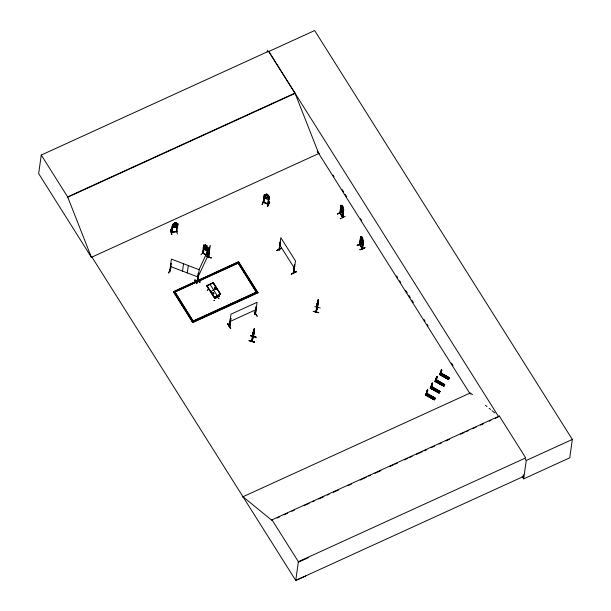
<?xml version="1.0" encoding="UTF-8"?>
<svg xmlns="http://www.w3.org/2000/svg" width="611" height="611" viewBox="0 0 611 611"><rect width="100%" height="100%" fill="white"/><g stroke="black" fill="none" stroke-linecap="round" stroke-linejoin="round"><path stroke-width="0.92" d="M216.92 288.629L215.484 287.728L216.951 288.491M216.63 288.117L215.293 288.56M435.085 398.708L426.287 393.935L426.363 393.4L426.004 394.355M426.279 393.866L426.768 393.858L426.218 393.874M427.608 389.879L427.585 390.574L427.677 389.849M439.783 391.903L430.801 386.916L431.351 387.03M430.946 387.091L439.966 391.636M431.19 385.633L431.183 388.008L432.519 383.838L431.114 387.97L431.74 383.769M432.283 383.761L432.283 382.975L431.763 383.922M436.033 380.378C436.269 380.561 435.849 379.905 435.544 380.241L435.467 380.775L435.467 380.195M435.674 379.981L444.594 384.922L435.628 379.989M437.216 376.903L436.941 376.177L436.46 377.117M437.148 376.865L437.086 377.461M440.371 373.168L440.088 373.924L440.455 372.97L440.523 373.527M440.584 372.015L440.569 374.39L440.974 371.022L440.691 371.862M440.569 374.39L441.913 370.22L441.577 369.411M215.721 288.262L216.248 288.667A4.674 4.063 8 0 0 216.852 288.629M253.817 330.368L251.976 341.335L253.397 331.498M251.808 341.236L253.107 337.028M252.855 333.323L251.793 341.282L253.344 336.356M253.191 336.821L253.321 337.188L254.321 329.321L254.375 329.795M253.527 336.508L251.992 341.282L252.839 333.362M315.895 311.885L317.476 307.723M317.483 302.514L316.108 312.053L316.032 311.297M317.231 307.822L315.933 311.954L316.987 304.041L318.4 299.68M317.651 307.234L317.262 307.86L318.461 299.505L317.415 307.394M213.56 293.914L213.262 292.684L213.85 293.776M213.338 292.898L213.491 293.647L213.483 293.143M213.751 293.54L213.285 292.715L213.415 293.555M213.919 293.769L213.483 293.952M202.951 253.023L202.501 252.733L206.022 254.924M427.051 393.866L426.417 394.782L426.493 392.567M435.887 378.95L435.811 381.165L437.148 376.995M436.017 378.392L435.88 381.195L436.972 377.728M214.568 287.453C217.104 289.797 215.469 289.034 214.682 287.292L215.164 287.926A4.101 3.559 8 0 1 215.798 289.102L215.859 289.102M470.287 394.164L317.231 151.116L318.751 153.529L294.983 93.109L268.603 51.255L41.265 155.049L38.661 173.616L91.451 257.384L91.986 257.139L295.739 580.45L305.66 575.997M91.948 257.086L91.413 257.33L67.645 196.902L41.265 155.049M172.592 224.374L171.355 232.302L176.862 231.653L171.317 232.081M172.6 224.428L172.638 227.682L176.892 227.2L177.641 226.23L177.977 223.748L176.22 223.687L176.335 222.732L174.517 222.931L174.402 223.893L173.509 224.321L173.272 226.009L174.082 226.628L175.769 226.437L176.778 225.612L177.014 223.924L176.151 223.725L176.266 222.771M172.63 226.528L171.844 232.272L171.416 232.287L172.394 224.749L172.89 224.695M172.921 224.863L171.79 232.004M171.783 234.616L170.866 229.614L171.806 234.464M174.586 223.007L174.463 223.916L172.531 224.367M168.697 272.888L170.759 268.412L168.621 273.002M169.789 270.459L170.255 271.101L171.309 263.578L170.836 263.402L171.233 263.731M170.27 270.612L169.774 270.711M176.464 229.11L177.366 233.967M176.869 231.218L176.251 231.722L177.305 224.199L177.809 224.138L177.335 224.367M176.365 231.248L176.755 231.714L177.916 223.771L173.157 223.977M173.417 291.783L238.595 261.806L257.941 292.784L192.793 322.532L173.417 291.783L238.595 261.806M182.513 271.085L183.544 263.738M187.287 272.911L188.318 265.564M194.871 279.953L200.072 282.061L194.749 280.312M196.605 283.68L198.644 279.074L196.612 283.565M197.07 281.098L197.078 280.9M198.124 273.835L197.055 281.411L197.552 281.541L199.232 269.252L210.314 245.393L208.496 257.101M198.048 276.302L197.62 280.846M200.958 254.879L204.059 250.777M197.59 281.274L197.032 281.365M198.361 275.011L197.788 280.732L198.606 273.247M192.793 322.532L173.455 291.554M202.547 253.076L203.662 245.133L204.196 245.103L203.662 245.133M202.516 253.053L202.608 252.587M204.074 245.79L202.936 253.321L203.814 247.631M206.778 246.676L206.908 245.767L205.372 244.835L205.258 245.843L204.448 245.683L204.211 247.371L204.876 248.555L206.312 249.433L207.182 249.173L207.419 247.486L206.694 246.714L206.877 245.813M206.953 253.695L207.725 248.181L208.259 248.295M207.06 253.557L207.572 249.884M207.633 252.114L208.221 247.906L204.166 245.148M207.87 251.052L208.236 247.967M208.947 252.855L208.267 257.598L208.664 257.231M208.45 257.155L209.504 249.792L208.45 257.666M210.077 284.367L217.401 295.991M210.482 291.668L217.035 288.384L215.355 288.507M216.997 288.69L215.255 288.514M216.874 288.529L215.477 288.568M214.644 298.023C213.613 299.367 222.878 295.228 217.165 295.724M214.713 298.092L215.744 296.373M218.937 296.06L218.982 296.472L217.096 295.739M227.964 323.777C229.476 328.642 233.272 331.07 227.903 323.929M267.183 52.034L267.435 50.209M230.805 318.453L229.919 325.93L230.805 318.453L230.37 318.652L229.408 326.198L229.392 325.671L229.957 325.663L229.331 326.007L230.996 314.184L257.055 302.292L255.451 314.306L255.024 314.505L255.986 306.959L256.421 306.753L255.467 314.329C253.932 314.581 256.467 313.13 254.909 314.291M498.729 416.817L268.603 51.255M262.127 204.555L264.257 199.942L262.134 204.395M263.677 202.646L264.777 195.1L264.303 194.917L264.7 195.253M264.387 197.857L263.723 202.623L263.257 201.981L263.708 202.34M266.19 194.023L266.068 194.924L265.227 194.947L264.983 196.635L265.739 197.689L267.328 198.308L268.282 197.918L268.519 196.23L267.71 195.596C268.848 194.161 265.296 193.328 266.091 194.878M267.916 194.634L267.771 195.589M267.893 203.761L268.336 204.425L267.763 204.227L268.848 196.872L269.39 196.895L268.848 196.872M268.664 198.552L267.801 203.959M254.596 341.939L254.497 342.32L249.105 340.808L249.204 340.403L254.573 342.076L249.204 340.411M268.206 204.425L269.428 196.566L264.907 194.474L264.342 194.535L263.196 202.424L263.593 202.631M269.451 196.521L269.107 198.949L268.374 199.667L264.395 198.063M269.451 201.966L267.366 206.434M250.701 335.897L256.177 337.142L250.785 335.638M257.132 316.2L254.123 311.831L257.147 316.192M253.114 333.484L253.351 331.796M253.687 330.436L253.443 331.529L253.512 330.612M252.87 334.248L254.008 329.085L253.855 330.07L254.061 329.604M253.382 337.104L254.313 328.848M253.512 336.783L254.504 329.375M281.48 248.181L276.615 250.609L281.503 248.196M279.189 249.487L279.242 249.998L279.174 249.173M278.967 249.632L280.197 242.132L279.418 249.853M279.219 249.517L280.823 237.671L295.472 260.912L293.853 272.75L293.578 272.3M279.273 249.998L280.029 242.216M291.317 273.942L296.228 271.574M294.67 265.457L294.594 264.983L293.67 272.85L293.395 272.101M294.426 265.059L293.364 272.483L293.845 272.399M293.608 272.369L294.594 264.983M523.337 474.778L523.077 476.649L295.739 580.45L298.374 561.692L525.712 457.891L499.332 416.038L272.002 519.839L271.926 520.373L242.987 496.743M314.825 306.615L320.256 307.944M316.269 311.602L317.712 301.208M317.583 302.231L317.773 301.299M317.941 301.093L316.964 304.599L317.292 304.232M318.194 300.322L317.987 300.788L318.132 299.802L316.994 304.965M318.637 300.093L317.537 307.829M318.713 312.779C317.529 312.282 306.829 309.777 318.728 312.633M337.509 214.003L341.58 212.315M343.351 211.925L342.893 212.414L343.382 211.979L343.451 208.725L341.022 205.265L340.51 210.841M342.588 216.645L342.611 217.455L339.892 213.14L341.022 205.265M340.067 213.018L340.579 209.39M340.839 207.549L341.098 205.716L340.915 208.023M340.701 210.703L340.113 213.529L340.655 209.856M340.319 213.438L340.106 212.75M341.633 208.175L341.755 207.266L342.679 208.695L342.931 210.589M340.274 218.379L340.403 218.769L345.177 216.34M342.122 205.548L341.916 206.396M341.916 207.732L342.466 208.588M342.198 205.96L342.733 206.816M342.87 207.801L342.962 206.885L342.068 205.571M342.473 216.89L342.847 213.338M343.107 211.498L343.535 209.588L342.779 217.379L340.144 213.086M342.534 216.943L343.535 209.588M343.726 209.55L342.557 217.44M361.3 243.606L357.229 245.294M360.177 242.162L360.337 238.389L363.087 242.651L361.422 238.588L362.346 240.008M363.415 240.81L362.331 248.746L359.566 244.453L360.689 236.579L361.078 236.74M360.429 239.023L360.765 236.617M360.169 241.597L359.757 244.308L362.499 248.669L363.507 241.269L363.255 240.879L362.27 248.203M360.429 239.756L360.818 236.999L360.505 240.23M360.047 240.795L359.887 244.874L359.619 244.117M360.421 241.994L359.841 244.858M362.499 239.1L362.911 240.115L362.415 243.568L361.849 243.583L360.635 240.818L361.475 238.557M360.009 249.708C368.784 245.286 364.339 249.158 360.009 249.693M361.636 239.023L362.186 239.879M361.918 237.251L362.453 238.107M362.713 238.191L362.537 239.115L362.713 238.191L361.758 236.785L360.925 239.038L361.277 240.482L362.117 241.811L362.667 241.803M362.315 248.463L363.087 240.955L363.507 241.269M359.848 244.095L362.3 248.7M425.668 394.92L425.783 394.469L434.635 399.38L434.322 399.838L425.577 395.073L426.654 393.201L427.433 394.049M426.165 393.698L426.363 393.4M426.654 393.201L435.391 398.273L434.306 399.854L425.6 395.042L425.905 394.607L434.642 399.365M426.883 391.452L426.974 390.788L426.806 391.781M426.631 395.21L427.494 394.003M439.332 392.56L439.019 393.026L430.274 388.268L430.48 387.657L439.332 392.567L430.48 387.657M432.13 387.237L431.351 386.389L440.088 391.46L439.08 392.858L440.035 391.422L431.03 387.153L431.06 386.587L430.847 387.053L431.358 386.687L430.358 388.084L439.003 393.041M431.351 386.389L440.012 391.536M431.328 388.397L432.191 387.198M432.214 383.731L432.351 383.013M443.723 386.205L434.971 381.455L435.177 380.852L436.025 381.592M432.916 398.792L433.856 397.486M435.758 379.782L436.101 380.302M436.827 380.432L436.048 379.584L444.777 384.655L436.055 379.866L435.055 381.279L443.823 386.053L435.177 380.852M436.01 380.218L436.048 379.584M436.201 378.156L436.391 377.079M433.497 399.182L434.444 397.807M434.383 399.67L435.391 398.257L426.585 393.308M439.867 374.039L439.668 374.642L448.398 379.416L448.718 378.95L439.867 374.039L448.726 378.942M437.613 391.987L438.561 390.612M441.516 373.619L440.745 372.771L449.429 377.804L448.398 379.423L439.691 374.619M449.299 378.094L440.493 373.405L440.745 372.771M441.043 371.06L441.089 370.266M438.202 392.308L439.141 391.002M440.722 374.78L441.585 373.573M442.295 385.243L443.242 383.868M442.899 385.503L443.846 384.128M444.724 384.67L443.708 386.221L444.64 384.854M447 378.369L447.939 377.056M447.588 378.751L448.535 377.377M448.482 379.263L449.421 377.865M499.263 416.572L499.332 416.038M268.557 51.599L314.65 30.55L572.339 439.439L569.758 457.815L523.665 478.864L526.247 460.488L525.246 458.899M430.885 396.791L431.167 397.295M436.369 390.246L436.086 389.742M440.248 383.311L440.569 382.921M445.725 376.72L445.579 376.162M207.014 286.04L207.137 285.497M220.441 294.441L213.315 282.763M197.689 280.77L197.613 280.327M197.384 280.945L197.567 280.548M208.534 256.834L208.473 257.475M208.725 257.01L208.58 257.323M316.674 306.89L318.178 301.941M254.902 314.337L255.52 314.016M426.562 392.476L426.738 391.743M427.043 390.826L427.555 389.879M427.784 390.834L427.517 390.536M431.305 387.275L431.335 386.71M440.844 373.428L440.455 373.222M426.318 393.866L435.147 398.586M426.738 393.851L426.104 393.728M440.768 373.619L440.241 373.199M252.901 333.377L254.39 328.794L253.305 336.623M200.087 281.915L194.825 280.144L200.072 282.061M253.542 330.788L254.061 329.1M252.977 333.461L253.023 333.934M252.542 336.165L254.046 331.223M317.667 301.506L318.194 299.818M317.468 307.073L317.529 307.585M426.638 393.919L426.661 393.492L435.269 398.448L426.356 393.767M426.623 392.01L426.615 392.606M427.066 390.735L427.486 389.955M427.7 391.078L427.585 390.574M431.305 385.48L431.649 384.678M435.994 378.667L436.346 377.873M256.116 337.333L250.716 335.745M171.492 232.02L171.874 231.76L171.92 232.249M278.983 249.586L279.471 249.731M427.631 391.04L426.486 394.821M441.195 370.182L441.57 369.525M441.669 370.923L441.722 370.014M339.899 213.201L340.205 213.308M342.786 217.065L340.197 213.392L342.832 217.042M362.522 248.333L360.085 244.599M170.37 270.681L169.675 270.887M198.789 273.308L198.422 273.652M209.504 249.792L209.504 250.266M198.598 274.011L198.056 273.995M208.473 257.147L208.519 257.582M196.559 283.703L198.644 279.074M198.201 276.6L209.283 252.748M264.907 194.474L264.319 194.581L263.15 202.432M263.975 197.009L264.418 198.101L264.059 196.979M263.341 202.264L268.282 204.402M268.374 199.667L269.054 198.926M267.763 204.196L267.992 203.791M267.603 206.671L269.711 202.21M430.457 388L430.289 388.252M434.986 381.44L435.238 381.043M436.055 379.874L444.663 384.823M439.683 374.635L439.996 374.176L448.604 379.125M439.844 391.75L440.088 391.46M435.063 381.295L444.029 385.747M449.238 378.133L449.482 377.827L440.691 373.084L439.752 374.467L448.535 379.217M431.076 396.577L430.87 397.028M436.178 390.46L436.384 390.009M445.014 376.269L445.663 376.735M214.614 297.259L220.479 294.135M431.862 383.67L432.374 383.105M441.257 370.052L441.493 369.632M316.17 312.015L317.659 307.127M213.476 293.624L213.315 292.86M211.215 258.048L206.816 256.467M435.169 381.172L443.907 385.938M214.522 287.407L215.874 288.98A4.101 3.559 8 0 0 215.179 287.804L215.271 287.842M214.873 298.199L215.767 296.404M431.06 386.587L430.694 387.542M425.783 394.469L434.581 399.426M440.241 373.428L440.531 373.008M440.508 374.352L441.134 373.436M432.237 386.878L431.274 386.496M436.063 381.333L435.941 381.76L436.888 380.386M436.934 380.065L435.971 379.691M441.631 373.26L440.668 372.878M293.341 272.391L293.677 272.537M203.654 245.538L203.967 245.928M202.89 253.023L202.684 252.587M207.244 255.597L208.763 253.596L207.221 255.749L209.008 253.901M207.48 255.902L209 253.886M207.244 250.976L203.631 248.784L207.244 250.976L207.931 250.357L207.213 250.922M170.805 229.744L171.752 234.586M431.565 397.219L431.068 396.623M220.311 294.548L220.472 293.99M361.659 241.238L361.681 241.536M362.598 243.644L363.071 243.216L362.613 243.705L360.498 240.344M342.572 214.14C343.886 214.155 340.426 212.781 340.426 210.864L340.274 209.527M362.774 245.003L362.308 245.492L360.2 242.132M229.835 325.999L229.492 326.152M267.832 203.99C269.856 204.853 261.577 201.508 263.631 202.363M227.934 323.792L230.721 328.275M227.682 324.036L230.477 328.374M215.935 288.743L216.225 288.782A4.674 4.063 8 0 0 216.836 288.751M445.167 376.147L445.075 376.712M207.335 285.337L207.083 286.284L213.873 297.053M207.175 285.711L212.162 283.42M220.319 294.449L214.484 297.305M213.254 292.745L213.354 293.417M440.691 373.115L449.337 378.041M425.661 394.889L434.398 399.693M342.626 208.718L341.702 207.297M343.367 211.36L340.663 207.076L341.014 207.259M360.673 238.519L361.322 239.565M362.27 240.887L362.651 241.88M296.213 271.696L291.34 273.934M291.47 274.163L296.343 271.903M230.462 318.805L230.905 318.598M256.521 306.905L255.986 306.959M67.645 196.902L294.983 93.109M67.6 197.246L294.93 93.452M91.413 257.33L319.286 153.285M341.175 206.182L341.098 205.716M343.787 209.978L343.367 209.665M341.442 212.07L337.356 213.926L341.602 212.162M207.305 285.536L213.17 282.74L213.529 283.099M207.992 287.399L208.068 287.896L208.091 287.445M214.614 298.252L219.082 296.282M214.705 298.428L218.982 296.472M361.017 236.717L363.392 240.864L363.171 240.016M361.162 243.361L357.229 245.462M361.322 243.453L357.206 245.401M192.832 322.303L257.972 292.554M360.001 249.838L364.897 247.631M229.957 321.539L256.017 309.64M242.452 496.987L470.325 392.942L472.494 394.714M277.119 517.998L279.716 516.814M284.046 514.836L287.506 513.255M291.837 511.285L294.433 510.093M303.95 505.748L309.143 503.38M312.611 501.799L314.344 501.005M318.667 499.027L323.861 496.659M327.328 495.078L329.054 494.284M333.385 492.306L338.578 489.938M348.102 485.592L351.562 484.011M360.223 480.055L366.279 477.29M368.876 476.106L370.61 475.312M374.94 473.334L380.997 470.569M389.65 466.621L393.117 465.04M394.843 464.245L397.44 463.062M404.367 459.9L407.835 458.319M409.561 457.524L412.158 456.341M416.488 454.363L422.545 451.598M424.278 450.811L426.875 449.62M431.206 447.649L434.665 446.068M438.996 444.09L441.593 442.906M445.923 440.928L449.383 439.347M460.641 434.207L464.1 432.626M465.834 431.84L468.431 430.648M472.754 428.678L476.221 427.097M480.544 425.119L483.141 423.935M489.205 421.162L490.938 420.376M495.261 418.398L497.858 417.214M526.247 460.488L572.339 439.439M298.298 562.227L308.227 557.774M169.858 270.444L169.766 270.971L171.393 259.087L199.155 269.703M169.812 270.681L170.164 270.841M445.159 376.2L445.572 376.216M440.462 383.005L440.966 383.082M435.765 390.391L436.185 390.414M213.033 282.756L207.32 285.436L207.03 286.162L213.957 297.16L214.499 297.198M212.857 283.099L213.27 283.069M214.66 296.954L214.247 296.984M170.553 229.782L171.508 234.632M216.515 288.247L215.92 288.575M176.243 231.363L171.92 232.035M213.002 282.954L219.907 293.311M214.369 297.106L220.22 294.418L220.418 293.876L213.629 283.099M216.745 288.568L216.5 288.583A0.962 0.832 8 0 0 216.011 288.613M342.947 210.512L342.397 210.52L341.205 207.748M440.562 383.624L440.966 383.036M436.078 389.795L435.612 389.94L435.857 390.482M340.098 212.796L340.121 213.567M252.503 335.79L252.603 336.187M249.181 340.548L254.581 342.061M206.953 256.23L211.307 257.865L206.869 256.322M170.362 266.442L198.124 277.05M360.337 238.389L360.734 238.55M263.822 202.279L268.389 203.982M340.969 205.288L341.358 205.449M214.217 297.19L207.06 285.734M440.378 373.504L449.169 378.285M435.796 380.218L444.472 385.09M430.442 387.916L439.21 392.743M430.343 388.13L439.072 392.911M203.119 252.977L206.044 254.734M202.516 253.03L205.915 255.062M205.388 244.942L206.816 245.813M203.501 246.034L208.122 248.83M341.152 207.839L341.656 208.252M485.516 405.345L486.959 406.529M489.128 408.301L490.58 409.485M492.023 410.668L494.918 413.028M268.863 195.986L269.428 196.566M281.45 248.272L276.615 250.609M214.369 287.453L215.584 289.072M341.618 208.557L342.473 209.879M361.338 239.848L362.193 241.169M333.018 175.074L334.034 176.686M342.168 189.593L343.695 192.014M345.223 194.435L346.743 196.857M360.475 218.646L361.491 220.258M396.585 275.935L397.601 277.554M399.632 280.777L400.648 282.397M405.735 290.462L407.262 292.883M408.79 295.304L410.309 297.725M411.837 300.146L413.364 302.567M424.042 319.515L425.057 321.126M427.097 324.357L428.112 325.969M451.506 363.087L453.034 365.508M522.138 476.443L523.665 478.864M361.788 236.862L362.629 238.198M360.818 236.999L361.063 237.396M341.656 208.466L342.496 209.802M361.376 239.756L362.216 241.093M340.778 209.054L342.893 212.414M279.792 245.019L294.433 268.26M238.565 262.035L257.941 292.784M272.002 519.839L298.374 561.692M172.256 226.78L172.684 227.643M177.641 226.23L176.854 227.177L172.638 227.682M176.335 222.732L174.517 222.931M213.69 293.524L213.468 293.074L213.529 293.532M316.643 306.455L316.727 306.905M174.418 224.214L174.181 225.902L175.876 225.711L176.113 224.023L174.418 224.214M174.868 223.13L175.953 223.007L174.868 223.13M173.982 292.402L239.13 262.654L173.982 292.402M174.937 291.966L193.213 321.249L174.937 291.966M192.297 321.455L257.437 291.707L192.297 321.455M205.212 246.149L204.975 247.837L206.411 248.708L206.648 247.02L205.212 246.149M205.617 245.248L206.495 246.111L205.617 245.248M216.76 297.038L216.844 297.45L216.76 297.038M238.183 263.089L256.46 292.371L238.183 263.089M266.075 195.276L265.838 196.963L267.427 197.582L267.664 195.894L266.075 195.276M266.511 194.336L267.488 195.031L266.511 194.336M269.489 201.989L267.389 206.587L269.482 201.981M341.442 206.06L340.915 209.527L342.129 212.292L342.695 212.277L343.191 208.825L342.779 207.809C343.519 206.999 341.641 204.135 341.939 206.472L341.442 206.06M341.893 206.778L341.381 210.245L342.236 211.566L342.74 208.114L341.893 206.778M361.613 238.069L361.101 241.536L361.956 242.857L362.46 239.405L361.613 238.069M430.358 397.394L431.305 396.02L430.358 397.394M431.244 397.876L432.191 396.501L431.244 397.876M432.03 398.311L432.978 396.936L432.03 398.311M435.055 390.582L436.002 389.207L435.055 390.582M435.941 391.071L436.888 389.696L435.941 391.071M436.728 391.498L437.675 390.124L436.728 391.498M439.752 383.777L440.699 382.402L439.752 383.777M440.638 384.258L441.585 382.883L440.638 384.258M441.425 384.693L442.372 383.318L441.425 384.693M444.449 376.964L445.396 375.589L444.449 376.964M445.335 377.453L446.282 376.078L445.335 377.453M446.114 377.881L447.069 376.506L446.114 377.881M207.381 289.996L207.755 290.103L207.381 289.996M214.018 300.528L214.392 300.635L214.041 300.49M218.562 298.451L218.937 298.558L218.562 298.451M342.481 212.567L341.801 210.49L340.885 210.131L341.633 209.985L341.205 208.061L341.847 210.062L342.74 210.436L342.015 210.581L342.481 212.567M362.201 243.858L361.521 241.78L360.605 241.421L361.353 241.276L360.925 239.352L361.567 241.353L362.46 241.727L361.735 241.872L362.201 243.858M203.318 247.554L203.623 248.799L203.318 247.554M213.216 293.219L213.079 292.738L213.193 293.15M213.27 293.311L213.208 292.73L213.262 293.295"/></g></svg>
